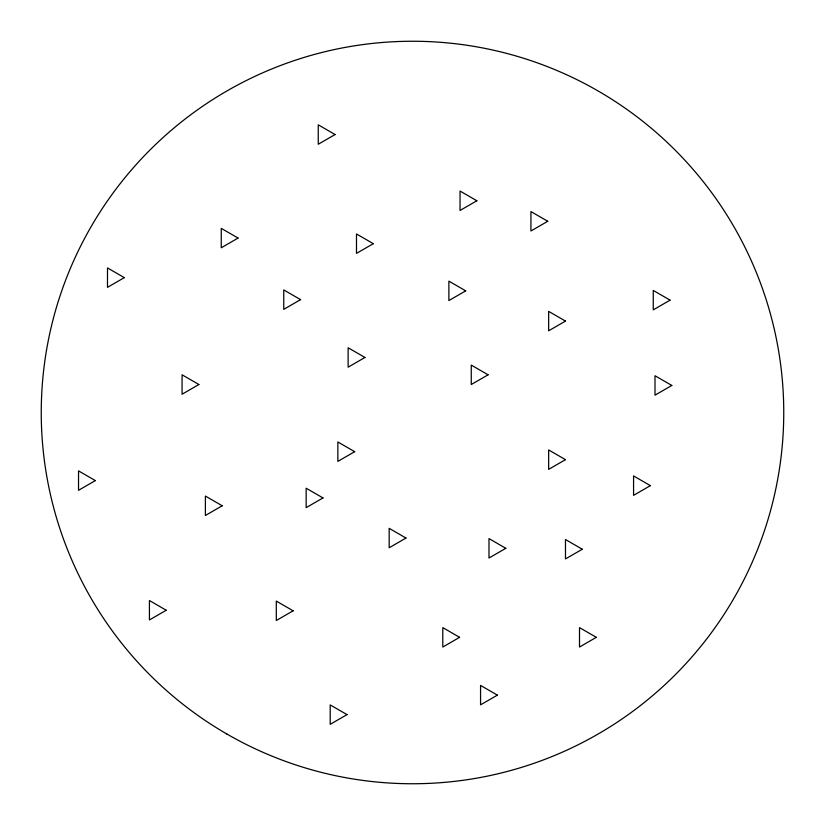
<?xml version="1.0" encoding="UTF-8"?>
<svg xmlns="http://www.w3.org/2000/svg" width="825" height="825" viewBox="0 0 825 825"><rect width="100%" height="100%" fill="white"/><g stroke="black" fill="none" stroke-linecap="round" stroke-linejoin="round"><path stroke-width="1.24" d="M335.074 134.537L318.254 144.251L318.254 124.823L335.074 134.537M124.307 277.633L107.487 287.347L107.487 267.919L124.307 277.633M238.074 238.064L221.255 247.778L221.255 228.36L238.074 238.064M373.323 243.674L356.493 253.378L356.493 233.96L373.323 243.674M300.568 299.64L283.748 309.354L283.748 289.926L300.568 299.64M476.86 200.764L460.041 210.468L460.041 191.049L476.86 200.764M198.897 384.512L182.067 394.226L182.067 374.798L198.897 384.512M95.349 480.593L78.53 490.308L78.53 470.879L95.349 480.593M547.748 221.275L530.929 230.99L530.929 211.571L547.748 221.275M465.702 290.854L448.882 300.568L448.882 281.139L465.702 290.854M364.949 357.462L348.129 367.177L348.129 347.758L364.949 357.462M222.203 505.777L205.384 515.491L205.384 496.062L222.203 505.777M565.476 321.09L548.656 330.804L548.656 311.376L565.476 321.09M354.668 451.677L337.848 461.392L337.848 441.963L354.668 451.677M488.091 374.808L471.261 384.512L471.261 365.093L488.091 374.808M322.988 497.929L306.157 507.643L306.157 488.225L322.988 497.929M670.075 300.145L653.256 309.86L653.256 290.431L670.075 300.145M166.248 610.252L149.428 619.957L149.428 600.538L166.248 610.252M405.993 538.044L389.173 547.748L389.173 528.33L405.993 538.044M671.818 385.45L654.998 395.165L654.998 375.746L671.818 385.45M293.133 610.799L276.303 620.513L276.303 601.085L293.133 610.799M565.476 459.659L548.656 469.363L548.656 449.945L565.476 459.659M505.808 548.305L488.988 558.009L488.988 538.591L505.808 548.305M650.389 485.647L633.569 495.351L633.569 475.932L650.389 485.647M582.295 549.233L565.476 558.938L565.476 539.519L582.295 549.233M459.608 637.323L442.788 647.037L442.788 627.619L459.608 637.323M347.016 714.615L330.196 724.329L330.196 704.911L347.016 714.615M596.331 637.323L579.501 647.037L579.501 627.619L596.331 637.323M497.382 695.135L480.562 704.839L480.562 685.42L497.382 695.135M226.875 734.013A371.25 371.25 0 0 0 783.75 412.5A371.25 371.25 0 0 0 226.875 90.987A371.25 371.25 0 0 0 226.875 734.013"/></g></svg>
